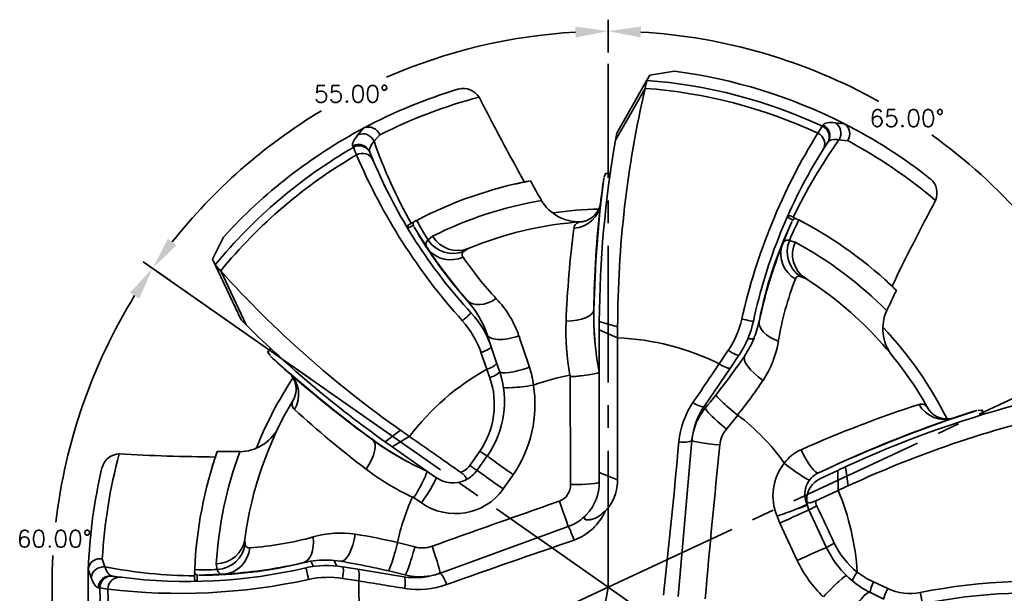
# Model space of a CAD drawing. Extents: x 115.8 to 158.2, y 81.6 to 111.6.
# Drawn here: x 141.57 to 146.98, y 88.07 to 91.22 of the extents above; entities that cross this region are included whole.
import ezdxf

# ---------------------------------------------------------------- set-up
doc = ezdxf.new("R2010")
doc.units = 0
doc.header["$MEASUREMENT"] = 0
doc.header["$PDMODE"] = 35
doc.linetypes.add('CENTER2', pattern=[1.125, 0.75, -0.125, 0.125, -0.125])
doc.layers.get('0').update_dxf_attribs({"linetype": 'CONTINUOUS'})
doc.layers.get('Defpoints').update_dxf_attribs({"color": 10, "linetype": 'CONTINUOUS'})
for name, color, linetype in [('CLine', 5, 'CENTER2'), ('Dims', 4, 'CONTINUOUS'), ('ODG-42300R1', 7, 'CONTINUOUS')]:
    doc.layers.add(name, color=color, linetype=linetype)
doc.styles.add('RomanS', font='romans')
doc.dimstyles.get("Standard").update_dxf_attribs({"dimtxt": 0.094, "dimasz": 0.18, "dimexe": 0.0625, "dimexo": 0.0625, "dimgap": 0.045, "dimtad": 0, "dimtih": 1, "dimtoh": 1, "dimdec": 4, "dimzin": 4, "dimdsep": 46, "dimtxsty": 'RomanS', "dimcen": 0.09, "dimazin": 1, "dimtfac": 1, "dimtdec": 4, "dimtofl": 0, "dimtmove": 0, "dimatfit": 1, "dimfxl": 1, "dimtolj": 1, "dimtzin": 0, "dimarcsym": 0})

# ---------------------------------------------------------------- blocks, each defined once
blk = doc.blocks.new('*D8')
at = {"layer": 'Defpoints', "color": 0, "transparency": 16777216}
for p in [(143.8404, 91.0065), (144.8016, 90.9808), (142.4465, 89.7548), (144.8016, 89.4808), (143.6753, 88.8945)]:
    blk.add_point(p, dxfattribs=at)
at = {"layer": 'Dims', "color": 0, "lineweight": -2, "transparency": 16777216}
for p, q in [((144.8016, 91.0433), (144.8016, 91.2241)), ((142.3954, 89.7907), (142.2472, 89.8944))]:
    blk.add_line(p, q, dxfattribs=at)
for start, end in [(93.3755, 113.4918), (121.0293, 141.6245)]:
    blk.add_arc((144.8016, 88.1058), 3.0558, start, end, dxfattribs=at)
at = {"layer": 'Dims', "color": 0, "transparency": 16777216}
for points in [[(144.6208, 91.1863), (144.6226, 91.1263), (144.8016, 91.1616)], [(142.43, 89.985), (142.3819, 90.0208), (142.2984, 89.8586)]]:
    blk.add_solid(points, dxfattribs=at)
at = {"layer": 'Dims', "color": 0, "transparency": 16777216, "insert": (143.3906, 90.8164), "char_height": 0.094, "attachment_point": 5, "style": 'RomanS'}
blk.add_mtext('\\A1;55.00°', dxfattribs=at)
blk = doc.blocks.new('*D9')
at = {"layer": 'Defpoints', "color": 0, "transparency": 16777216}
for p in [(141.8499, 88.8967), (143.6753, 88.8945), (144.8016, 88.1058), (142.196, 86.8908)]:
    blk.add_point(p, dxfattribs=at)
at = {"layer": 'Dims', "color": 0, "lineweight": -2, "transparency": 16777216}
for p, q in [((143.6241, 88.9303), (142.2472, 89.8944)), ((142.1393, 86.8644), (141.9755, 86.788))]:
    blk.add_line(p, q, dxfattribs=at)
for start, end in [(148.3755, 173.2659), (176.7295, 201.6245)]:
    blk.add_arc((144.8016, 88.1058), 3.0558, start, end, dxfattribs=at)
at = {"layer": 'Dims', "color": 0, "transparency": 16777216}
for points in [[(142.1745, 89.7246), (142.2247, 89.6917), (142.2984, 89.8586)], [(141.9884, 86.9916), (141.9333, 86.9678), (142.0321, 86.8144)]]:
    blk.add_solid(points, dxfattribs=at)
at = {"layer": 'Dims', "color": 0, "transparency": 16777216, "insert": (141.7574, 88.3721), "char_height": 0.094, "attachment_point": 5, "style": 'RomanS'}
blk.add_mtext('\\A1;60.00°', dxfattribs=at)
blk = doc.blocks.new('*D11')
at = {"layer": 'Defpoints', "color": 0, "transparency": 16777216}
for p in [(144.8016, 88.1058), (144.8016, 88.1058), (142.196, 86.8908), (142.5788, 86.0087), (144.3024, 85.2745)]:
    blk.add_point(p, dxfattribs=at)
at = {"layer": 'Dims', "color": 0, "lineweight": -2, "transparency": 16777216}
for p, q in [((142.1393, 86.8644), (141.9753, 86.7879)), ((144.2915, 85.2129), (144.2601, 85.0348))]:
    blk.add_line(p, q, dxfattribs=at)
for start, end in [(208.3753, 229.7514), (235.4325, 256.6247)]:
    blk.add_arc((144.8016, 88.1058), 3.0559, start, end, dxfattribs=at)
at = {"layer": 'Dims', "color": 0, "transparency": 16777216}
for points in [[(142.086, 86.64), (142.1396, 86.667), (142.032, 86.8143)], [(144.1008, 85.1621), (144.0886, 85.1034), (144.271, 85.0963)]]:
    blk.add_solid(points, dxfattribs=at)
at = {"layer": 'Dims', "color": 0, "transparency": 16777216, "insert": (142.9413, 85.6814), "char_height": 0.094, "attachment_point": 5, "style": 'RomanS'}
blk.add_mtext('\\A1;55.00°', dxfattribs=at)
blk = doc.blocks.new('*D12')
at = {"layer": 'Defpoints', "color": 0, "transparency": 16777216}
for p in [(144.8016, 88.1058), (144.8016, 88.1058), (147.1567, 86.4568), (144.3024, 85.2745), (145.4196, 85.1129)]:
    blk.add_point(p, dxfattribs=at)
at = {"layer": 'Dims', "color": 0, "lineweight": -2, "transparency": 16777216}
for p, q in [((147.2079, 86.4209), (147.3562, 86.3171)), ((144.2915, 85.2129), (144.2601, 85.0347))]:
    blk.add_line(p, q, dxfattribs=at)
for start, end in [(296.6485, 321.6248), (263.3752, 287.5366)]:
    blk.add_arc((144.8016, 88.1058), 3.056, start, end, dxfattribs=at)
at = {"layer": 'Dims', "color": 0, "transparency": 16777216}
for points in [[(147.1734, 86.2265), (147.2215, 86.1907), (147.305, 86.353)], [(144.4447, 85.0405), (144.4534, 85.0999), (144.2709, 85.0962)]]:
    blk.add_solid(points, dxfattribs=at)
at = {"layer": 'Dims', "color": 0, "transparency": 16777216, "insert": (145.9711, 85.2824), "char_height": 0.094, "attachment_point": 5, "style": 'RomanS'}
blk.add_mtext('\\A1;65.00°', dxfattribs=at)
blk = doc.blocks.new('*D13')
at = {"layer": 'Defpoints', "color": 0, "transparency": 16777216}
for p in [(147.4072, 89.3208), (144.8016, 88.1058), (144.8016, 88.1058), (147.7537, 87.3148), (147.1567, 86.4568)]:
    blk.add_point(p, dxfattribs=at)
at = {"layer": 'Dims', "color": 0, "lineweight": -2, "transparency": 16777216}
for p, q in [((147.4639, 89.3473), (147.6282, 89.4239)), ((147.2079, 86.4209), (147.3564, 86.317))]:
    blk.add_line(p, q, dxfattribs=at)
for start, end in [(356.7293, 21.6251), (328.3749, 353.2661)]:
    blk.add_arc((144.8016, 88.1058), 3.0563, start, end, dxfattribs=at)
at = {"layer": 'Dims', "color": 0, "transparency": 16777216}
for points in [[(147.6152, 89.2203), (147.6703, 89.244), (147.5715, 89.3975)], [(147.4291, 86.4868), (147.379, 86.5197), (147.3052, 86.3528)]]:
    blk.add_solid(points, dxfattribs=at)
at = {"layer": 'Dims', "color": 0, "transparency": 16777216, "insert": (147.8463, 87.8394), "char_height": 0.094, "attachment_point": 5, "style": 'RomanS'}
blk.add_mtext('\\A1;60.00°', dxfattribs=at)
blk = doc.blocks.new('*D14')
at = {"layer": 'Defpoints', "color": 0, "transparency": 16777216}
for p in [(144.8016, 90.9808), (146.8986, 90.3285), (147.4072, 89.3208), (144.8016, 88.1058), (144.8016, 88.1058)]:
    blk.add_point(p, dxfattribs=at)
at = {"layer": 'Dims', "color": 0, "lineweight": -2, "transparency": 16777216}
for p, q in [((144.8016, 91.0433), (144.8016, 91.2241)), ((147.4639, 89.3473), (147.6277, 89.4237))]:
    blk.add_line(p, q, dxfattribs=at)
for start, end in [(60.8677, 86.6245), (28.3755, 54.4181)]:
    blk.add_arc((144.8016, 88.1058), 3.0558, start, end, dxfattribs=at)
at = {"layer": 'Dims', "color": 0, "transparency": 16777216}
for points in [[(144.9806, 91.1263), (144.9824, 91.1863), (144.8016, 91.1616)], [(147.5171, 89.5715), (147.4635, 89.5446), (147.5711, 89.3972)]]:
    blk.add_solid(points, dxfattribs=at)
at = {"layer": 'Dims', "color": 0, "transparency": 16777216, "insert": (146.4435, 90.683), "char_height": 0.094, "attachment_point": 5, "style": 'RomanS'}
blk.add_mtext('\\A1;65.00°', dxfattribs=at)
blk = doc.blocks.new('SE')
at = {"layer": 'ODG-42300R1', "color": 7, "linetype": 'Continuous'}
for p, q in [((5.398, 19.037), (5.717, 19.597)), ((5.717, 19.597), (5.749, 19.652)), ((6.008, 19.692), (5.749, 19.652)), ((5.698, 19.511), (5.385, 18.964)), ((5.698, 19.512), (5.698, 19.511)), ((2.662, 19.02), (2.725, 19.093)), ((2.725, 19.093), (2.72, 19.09)), ((7.572, 19.112), (7.572, 19.112)), ((7.708, 19.148), (7.804, 19.138)), ((7.804, 19.138), (7.799, 19.141)), ((2.893, 19.02), (2.832, 18.952)), ((7.84, 18.958), (7.75, 18.969)), ((2.613, 18.888), (2.613, 18.888)), ((7.633, 18.944), (7.624, 18.931)), ((2.786, 18.842), (2.791, 18.827)), ((5.262, 18.564), (5.261, 18.562)), ((5.281, 18.61), (5.266, 18.572)), ((5.281, 18.61), (5.283, 18.612)), ((7.296, 18.134), (7.299, 18.132)), ((3.247, 18.065), (3.244, 18.064)), ((3.252, 18.055), (3.247, 18.065)), ((3.255, 18.101), (3.259, 18.103)), ((3.257, 18.044), (3.256, 18.047)), ((5.014, 18.1), (5.032, 18.102)), ((7.131, 17.809), (7.223, 18.037)), ((7.25, 18.101), (7.252, 18.104)), ((7.256, 18.111), (7.261, 18.121)), ((7.261, 18.121), (7.259, 18.122)), ((1.241, 17.94), (1.125, 17.704)), ((3.427, 17.78), (3.293, 17.988)), ((3.403, 17.91), (3.452, 17.95)), ((7.223, 17.904), (7.284, 17.887)), ((3.828, 17.819), (3.78, 17.787)), ((1.152, 17.647), (1.125, 17.704)), ((1.427, 17.065), (1.152, 17.647)), ((1.211, 17.582), (1.211, 17.582)), ((1.211, 17.582), (1.48, 17.012)), ((7.393, 17.503), (7.339, 17.524)), ((5.408, 16.989), (5.214, 17.048)), ((5.214, 16.987), (5.214, 16.96)), ((4.072, 16.778), (4.028, 16.908)), ((5.408, 16.874), (5.214, 16.96)), ((5.214, 16.96), (5.214, 15.449)), ((5.408, 16.874), (5.408, 16.873)), ((6.785, 16.862), (6.847, 16.862)), ((1.71, 16.724), (1.71, 16.726)), ((1.71, 16.724), (1.733, 16.689)), ((1.737, 16.682), (1.739, 16.68)), ((4.025, 16.542), (3.963, 16.719)), ((4.072, 16.778), (4.128, 16.61)), ((6.482, 16.599), (6.578, 16.743)), ((6.691, 16.692), (6.6, 16.557)), ((6.752, 16.686), (6.752, 16.685)), ((4.128, 16.61), (4.159, 16.52)), ((4.056, 16.452), (4.025, 16.542)), ((4.906, 16.472), (4.902, 16.478)), ((6.6, 16.557), (6.321, 16.149)), ((1.975, 16.213), (1.983, 16.228)), ((6.677, 16.057), (6.558, 15.909)), ((8.685, 16.136), (8.694, 16.121)), ((9.21, 16.107), (9.207, 16.107)), ((9.259, 16.109), (9.219, 16.107)), ((9.259, 16.109), (9.262, 16.109)), ((3.111, 15.898), (2.951, 15.773)), ((3.001, 15.738), (3.023, 15.722)), ((3.205, 15.832), (3.023, 15.722)), ((3.205, 15.832), (3.206, 15.831)), ((6.194, 15.792), (6.049, 14.138)), ((3.023, 15.722), (3.487, 15.397)), ((3.845, 15.524), (3.95, 15.675)), ((4.03, 15.627), (3.923, 15.474)), ((4.304, 15.427), (4.199, 15.276)), ((5.408, 15.372), (5.214, 15.449)), ((5.214, 15.348), (5.214, 15.449)), ((7.532, 15.446), (7.533, 15.446)), ((7.736, 15.473), (7.552, 15.387)), ((7.76, 15.484), (7.736, 15.473)), ((7.74, 15.261), (7.736, 15.473)), ((7.844, 15.309), (7.816, 15.51)), ((5.408, 15.35), (5.408, 15.372)), ((7.739, 15.26), (7.503, 15.15)), ((7.74, 15.261), (7.739, 15.26)), ((3.247, 15.19), (3.239, 15.19)), ((3.333, 15.13), (3.247, 15.19)), ((7.408, 15.148), (7.408, 15.164)), ((7.408, 15.148), (7.408, 15.148)), ((7.414, 15.105), (7.41, 15.113)), ((7.414, 15.105), (7.414, 15.105)), ((7.617, 14.655), (7.431, 15.055)), ((7.122, 14.913), (7.094, 14.989)), ((7.307, 14.519), (7.122, 14.913)), ((3.524, 14.383), (4.885, 14.878)), ((1.466, 14.746), (1.47, 14.689)), ((3.08, 14.71), (3.264, 14.664)), ((-0.041, 14.537), (-0.014, 14.451)), ((1.175, 14.424), (1.164, 14.486)), ((2.478, 14.511), (2.411, 14.52)), ((2.411, 14.52), (2.434, 14.462)), ((2.478, 14.511), (2.478, 14.511)), ((-0.158, 14.337), (-0.189, 14.429)), ((-0.189, 14.429), (-0.189, 14.423)), ((0.935, 14.392), (0.935, 14.396)), ((2.498, 14.454), (2.659, 14.428)), ((2.659, 14.428), (3.146, 14.348)), ((0.059, 14.355), (0.074, 14.353)), ((0.973, 14.366), (0.962, 14.366)), ((0.962, 14.366), (0.962, 14.364)), ((0.985, 14.365), (0.982, 14.365)), ((1.3, 14.38), (1.054, 14.367)), ((2.671, 14.303), (2.5, 14.33)), ((8.114, 14.293), (8.264, 14.223)), ((-0.067, 14.229), (-0.067, 14.229)), ((8.223, 14.111), (8.081, 14.181))]:
    blk.add_line(p, q, dxfattribs=at)
for centre, radius, start, end in [((15.733, 17.258), 10.285, 166.8575, 167.3433), ((5.308, 14.237), 5.375, 65.085, 85.6281), ((5.308, 14.237), 5.5, 63.0689, 82.6792), ((5.308, 14.237), 5.5, 106.6964, 118.0689), ((3.776, 19.316), 0.195, 31.4217, 104.5351), ((16.694, 16.971), 11.286, 166.9912, 179.9089), ((5.308, 14.237), 5.289, 65.2134, 85.7681), ((5.307, 14.238), 5.357, 104.7533, 116.7907), ((25.683, 30.479), 24.392, 206.9668, 209.3549), ((5.308, 14.237), 5.5, 118.0689, 137.6792), ((2.774, 18.977), 0.126, 19.8274, 112.8526), ((12.253, 16.05), 5.594, 146.8122, 147.7038), ((12.252, 16.04), 5.598, 146.5591, 146.7163), ((7.52, 18.999), 0.125, 327.1158, 65.1178), ((5.308, 14.237), 5.5, 51.6964, 63.0689), ((7.737, 19.031), 0.126, 324.8274, 57.8526), ((16.714, 16.987), 11.5, 169.7301, 170.0996), ((12.933, 15.68), 6.366, 148.1537, 167.3545), ((12.231, 15.761), 5.511, 144.397, 154.313), ((5.308, 14.237), 5.375, 120.085, 140.6281), ((7.814, 20.959), 5.598, 201.5591, 201.7163), ((2.676, 18.78), 0.125, 22.1158, 120.1178), ((7.807, 20.967), 5.594, 201.8122, 202.7038), ((8.03, 20.783), 5.511, 199.397, 209.313), ((16.714, 16.987), 11.5, 170.0996, 179.6956), ((12.187, 15.957), 5.447, 146.9032, 147.7913), ((5.308, 14.238), 5.357, 49.7533, 61.7907), ((5.308, 14.237), 5.289, 120.2134, 140.7681), ((8.495, 21.308), 6.361, 203.1485, 221.9882), ((7.845, 20.859), 5.447, 201.9032, 202.7913), ((12.28, 15.897), 5.557, 147.7825, 168.0444), ((7.947, 20.901), 5.557, 202.7825, 222.646), ((18.237, 16.892), 13.083, 172.6698, 178.802), ((16.356, 17), 11.204, 171.9873, 173.3575), ((5.376, 20.619), 2.011, 267.2862, 268.6448), ((5.308, 14.237), 4.375, 89.7167, 90.3249), ((8.59, 18.405), 0.195, 336.4217, 49.5351), ((5.31, 14.231), 4.382, 100.857, 117.549), ((5.309, 14.231), 4.381, 101.6742, 103.1165), ((5.306, 14.241), 4.371, 100.8354, 101.6548), ((29.259, 32.405), 28.393, 209.2445, 209.7237), ((5.307, 14.238), 4.149, 99.7965, 116.5646), ((5, 18.566), 0.465, 210.8822, 271.8659), ((4.998, 18.33), 0.231, 282.8142, 351.8389), ((17.481, 16.951), 12.328, 173.7372, 178.9817), ((30.299, 6.863), 24.392, 151.9668, 154.3549), ((5.308, 14.237), 4, 91.4255, 98.3562), ((7.229, 18.134), 0.0304, 61.9586, 150.0884), ((4.146, 11.734), 7.106, 64.0247, 64.5269), ((5.307, 14.237), 4.375, 62.9702, 63.7413), ((3.217, 18.046), 0.0304, 116.9586, 205.0884), ((6.692, 11.85), 7.106, 119.0247, 119.5269), ((5.307, 14.237), 4.375, 117.9702, 118.7413), ((7.275, 20.348), 4.631, 209.8265, 221.6141), ((5.502, 13.861), 4.799, 117.5385, 117.8592), ((8.018, 20.736), 5.412, 208.9614, 211.4843), ((5.308, 14.237), 3.875, 94.0822, 112.4484), ((16.034, 16.61), 11.18, 172.6945, 177.749), ((5.034, 18.165), 0.0618, 267.7322, 284.6465), ((11.231, 16.209), 4.407, 154.5869, 168.9056), ((12.186, 15.744), 5.412, 153.9614, 156.4843), ((5.11, 13.862), 4.799, 62.5385, 62.8592), ((5.303, 14.232), 4.382, 45.857, 62.549), ((5.308, 14.238), 4.149, 44.7965, 61.5646), ((7.865, 20.787), 5.362, 214.1009, 221.0094), ((6.864, 19.834), 3.74, 214.2768, 222.9082), ((11.812, 16.012), 5.015, 158.9723, 168.0259), ((8.812, 24.51), 10.285, 221.8575, 222.3433), ((9.6, 25.132), 11.286, 221.9912, 234.9089), ((10.558, 16.246), 3.502, 159.0829, 170.2439), ((5.308, 14.237), 3.875, 29.0822, 57.4484), ((5.304, 14.232), 4.381, 46.6742, 48.1165), ((5.31, 14.24), 4.371, 45.8354, 46.6548), ((33.928, 5.038), 28.393, 154.2445, 154.7237), ((3.826, 17.294), 0.0255, 237.0704, 253.0049), ((3.06, 16.581), 1.021, 18.6603, 42.5783), ((3.358, 16.551), 1.063, 18.7667, 43.8674), ((3.124, 16.459), 1, 18.6204, 42.646), ((8.244, 17.112), 3.089, 178.9261, 186.7612), ((8.217, 17.101), 3.061, 178.7926, 191.0886), ((8.677, 16.972), 0.465, 155.8822, 216.8659), ((9.597, 25.158), 11.5, 224.7301, 225.0996), ((9.597, 25.158), 11.5, 225.0996, 234.6956), ((3.031, 16.394), 0.987, 19.2057, 41.8042), ((7.476, 16.94), 2.615, 177.59, 190.1618), ((16.714, 16.987), 11.5, 179.6956, 180), ((5.759, 17.292), 0.987, 326.1335, 347.1664), ((5.865, 17.256), 1, 325.6995, 348.0444), ((5.918, 17.25), 1.006, 337.3536, 348.9869), ((5.912, 17.254), 1.014, 347.7174, 348.5417), ((7.051, 17.049), 0.145, 176.7953, 178.5806), ((5.308, 14.237), 4, 26.4133, 43.392), ((5.308, 14.237), 2.638, 63.56, 87.8149), ((5.924, 17.247), 1, 325.8475, 337.3742), ((6.078, 17), 1.042, 326.4175, 351.1211), ((5.308, 14.237), 4.375, 144.7167, 145.3249), ((0.119, 17.954), 2.012, 322.2862, 323.6447), ((10.549, 26.352), 13.083, 227.6698, 233.802), ((9.381, 24.872), 11.204, 226.9873, 228.3575), ((0.956, 20.615), 7.002, 320.1786, 325.8568), ((1.777, 16.332), 0.231, 337.8211, 46.8388), ((10.067, 25.766), 12.328, 228.7372, 233.9817), ((5.308, 14.237), 2.638, 119.0843, 142.8149), ((3.211, 16.201), 1, 325, 18.6204), ((3.572, 16.26), 0.953, 6.8424, 18.4905), ((5.308, 14.237), 2.278, 100.2568, 110.2883), ((238.702, 16.82), 233.796, 180.08537, 180.36704), ((5.308, 14.237), 4, 146.4386, 158.3692), ((3.233, 16.169), 0.871, 325.4625, 18.9718), ((3.223, 16.169), 1.311, 325.5208, 8.9682), ((2.409, 19.455), 5.455, 321.4741, 326.2495), ((5.308, 14.237), 3.875, 149.0822, 172.4484), ((1.933, 16.265), 0.0618, 322.74, 339.6533), ((6.941, 15.691), 0.89, 145.8648, 174.6495), ((12.326, 4.573), 12.182, 107.8389, 114.1257), ((12.62, 5.062), 11.5, 105.0996, 114.6956), ((9.516, 24.385), 11.18, 227.6945, 232.749), ((6.941, 15.726), 0.75, 145.6995, 175), ((6.808, 15.736), 0.617, 140.1778, 165.8952), ((5.308, 14.237), 2.278, 35.1437, 53.0249), ((13.364, 3.114), 13.641, 107.7413, 115.308), ((12.597, 5.072), 11.286, 101.9912, 114.9089), ((8.751, 16.145), 0.0618, 202.7322, 219.6465), ((8.887, 16.247), 0.231, 217.8142, 286.8389), ((12.481, 5.392), 11.204, 106.9873, 108.3575), ((11.121, 16.872), 2.012, 202.2862, 203.6447), ((5.308, 14.237), 4.375, 24.7167, 25.3249), ((13.215, 3.544), 13.189, 108.8557, 115.5216), ((1.405, 16.135), 0.465, 270.8822, 331.8659), ((6.808, 15.736), 0.617, 169.1566, 175), ((6.795, 15.712), 0.308, 140.1962, 174.5953), ((4.637, 18.291), 3.089, 233.9261, 241.7612), ((4.63, 18.264), 3.061, 233.7926, 246.0886), ((9.597, 25.158), 11.5, 234.6956, 235), ((-57.286, 21.311), 63.582, 353.53646, 355.00404), ((139.627, 2.259), 133.82, 174.21759, 174.91753), ((0.144, 15.451), 0.195, 91.4217, 164.5351), ((5.307, 14.237), 5.357, 164.7533, 176.7907), ((1.429, 40.004), 24.392, 266.9668, 269.3549), ((5.314, 14.236), 4.382, 160.857, 177.549), ((5.304, 14.238), 4.371, 160.8354, 161.6548), ((5.306, 14.237), 4.149, 159.7965, 176.5646), ((1.549, 44.064), 28.393, 269.2445, 269.7237), ((7.509, 15.309), 0.415, 113.0496, 144.7991), ((5.313, 14.236), 4.381, 161.6742, 163.1165), ((7.606, 15.204), 0.556, 141.7115, 202.7356), ((5.308, 14.237), 5.5, 166.6964, 178.0689), ((4.337, 17.563), 2.615, 232.59, 245.1618), ((3.695, 15.628), 0.182, 286.0507, 325.062), ((3.667, 15.653), 0.312, 294.774, 325), ((7.637, 15.219), 0.25, 114.5564, 204.9975), ((12.62, 5.062), 11.5, 114.6956, 115), ((3.667, 15.653), 0.312, 235, 294.774), ((4.729, 15.319), 0.182, 290.1852, 1.0388), ((4.714, 15.348), 0.5, 316.9404, 360), ((4.953, 15.364), 0.455, 315.5485, 358.2491), ((7.657, 15.161), 0.25, 115, 179.2876), ((3.693, 15.637), 0.622, 234.691, 324.4697), ((5.308, 14.237), 2.638, 3.4582, 22.8149), ((5.308, 14.237), 2.278, 155.2568, 168.0249), ((7.657, 15.161), 0.25, 179.2876, 182.8808), ((7.657, 15.161), 0.25, 182.8808, 205), ((7.624, 15.148), 0.122, 178.9414, 205.0409), ((4.714, 15.348), 0.5, 290, 316.9404), ((4.749, 15.278), 0.578, 289.97, 336.2028), ((-12.092, 68.318), 56.676, 289.7869, 290.0129), ((6.416, 17.669), 2.751, 288.8175, 291.2568), ((184.39, 97.776), 195.246, 205.05364, 205.18134), ((2.478, 13.768), 1.042, 81.4175, 106.1211), ((1.268, 18.147), 3.502, 274.0829, 285.2439), ((1.804, 9.406), 5.455, 76.4741, 81.2495), ((31.509, -63.644), 82.757, 108.72125, 109.70914), ((8.478, 15.07), 0.862, 205.2427, 231.37), ((3.342, 14.961), 0.308, 255.1962, 289.5953), ((8.524, 15.078), 1, 205, 230.9726), ((-0.064, 14.413), 0.126, 79.8274, 172.8526), ((1.017, 18.772), 4.407, 269.5869, 283.9056), ((0.95, 19.382), 5.015, 273.9723, 283.0259), ((2.319, 13.516), 1.008, 98.9847, 103.9836), ((2.022, 14.628), 0.145, 291.7953, 293.5806), ((2.318, 13.51), 1.014, 102.7174, 103.5417), ((2.319, 13.521), 1.003, 84.721, 99.0034), ((-42.181, -9.684), 50.515, 28.5484, 28.6193), ((1.366, 7.598), 7.002, 75.1786, 80.8568), ((8.477, 15.072), 1.294, 205.2691, 226.284), ((5.308, 14.237), 5.5, 178.0689, 197.6792), ((1, 19.868), 5.511, 259.397, 269.313), ((0.856, 19.855), 5.557, 262.7825, 283.0444), ((5.308, 14.237), 4.375, 177.9702, 178.7413), ((5.731, 14.217), 4.799, 177.5385, 177.8592), ((1.035, 19.834), 5.412, 268.9614, 271.4843), ((2.336, 13.467), 1, 80.6995, 103.0444), ((3.268, 15.088), 0.75, 260.6995, 290), ((3.315, 14.964), 0.617, 284.1566, 290), ((8.507, 15.15), 0.943, 233.0787, 245.3765), ((0.057, 14.23), 0.125, 82.1158, 180.1178), ((0.778, 20.538), 6.366, 263.1537, 282.3545), ((0.842, 19.745), 5.447, 261.9032, 262.7913), ((0.964, 14.331), 0.0304, 176.9586, 265.0884), ((8.067, 14.243), 7.106, 179.0247, 179.5269), ((2.348, 13.355), 0.987, 81.1335, 102.1664), ((5.308, 14.237), 2.638, 178.56, 202.8149), ((3.315, 14.964), 0.617, 255.1778, 280.8952), ((8.522, 15.075), 0.997, 230.9534, 243.7502), ((9.837, 7.955), 6.347, 83.1336, 101.1712), ((0.739, 19.769), 5.598, 261.5591, 261.7163), ((5.308, 14.237), 5.375, 180.085, 200.6281), ((0.729, 19.766), 5.594, 261.8122, 262.7038), ((5.308, 14.237), 5.289, 180.2134, 200.7681), ((3.3, 15.103), 0.89, 260.8648, 289.6495), ((8.5, 14.735), 0.563, 245.252, 281.0242), ((9.759, 8.619), 5.557, 82.7825, 101.7561)]:
    blk.add_arc(centre, radius, start, end, dxfattribs=at)
for centre, major_axis, ratio, start_param, end_param in [((7.528, 19.012), (0.105, -0.069), 0.989738, 0, 1.714333), ((7.654, 19.037), (-0.011, -0.124), 0.928068, 1.083127, 2.752072), ((2.721, 18.912), (0.0955, -0.0807), 0.928068, 1.083127, 2.752072), ((7.473, 18.926), (0.106, -0.067), 0.988649, 0, 1.699035), ((2.67, 18.795), (0.116, 0.046), 0.989738, 0, 1.714333), ((2.708, 18.701), (0.115, 0.048), 0.988649, 0, 1.699035), ((4.917, 18.332), (0.311, -0.032), 0.9627, 4.903292, 6.269937), ((4.991, 18.412), (-0.059, 0.307), 0.961201, 3.022425, 3.141044), ((3.709, 18.107), (0.119, -0.289), 0.963827, 4.865316, 6.283185), ((3.657, 18.072), (0.228, -0.214), 0.962855, 4.473347, 5.859689), ((7.443, 17.754), (0.293, -0.109), 0.963251, 3.202901, 4.528964), ((7.502, 17.789), (-0.045, -0.309), 0.962855, 4.473347, 5.859689), ((7.561, 17.767), (-0.168, -0.263), 0.963827, 4.865316, 6.283185), ((3.652, 18.004), (0.257, 0.178), 0.963251, 3.202874, 4.528964), ((4.051, 17.479), (-0.234, -0.207), 0.631284, 0.017313, 1.34164), ((3.768, 17.052), (0.0919, 0.0847), 0.010017, 0, 1.568306), ((4.843, 17.177), (0.312, -0.006), 0.407477, 4.784212, 6.274188), ((6.721, 17.074), (0.122, -0.026), 0.008543, 4.710174, 6.283185), ((7.212, 16.992), (-0.306, 0.062), 0.560985, 0.005192, 1.334825), ((4.323, 17.01), (0.296, 0.1), 0.396058, 3.141593, 4.71877), ((3.953, 16.738), (0.118, 0.04), 0.169234, 4.741661, 6.283185), ((6.588, 16.762), (0.103, -0.07), 0.176601, 4.735351, 6.283185), ((7.01, 16.511), (0.259, -0.175), 0.346548, 3.141593, 4.696058), ((4.01, 16.57), (0.118, 0.04), 0.254796, 4.759412, 6.283185), ((6.496, 16.628), (0.103, -0.07), 0.256548, 4.747793, 6.283185), ((1.729, 16.266), (0.205, 0.236), 0.9627, 4.903292, 6.269937), ((4.04, 16.48), (0.118, 0.04), 0.254496, 4.76112, 6.283185), ((4.455, 16.62), (0.296, 0.1), 0.19669, 3.141593, 4.716073), ((4.508, 16.399), (0.309, 0.047), 0.085387, 3.141593, 4.729924), ((6.694, 16.078), (0.245, -0.194), 0.087131, 3.141593, 4.714459), ((1.706, 16.372), (-0.285, 0.128), 0.961201, 3.022425, 3.14128), ((6.218, 16.22), (0.103, -0.07), 0.255407, 4.755724, 6.283185), ((8.854, 16.322), (0.102, -0.295), 0.9627, 4.903292, 6.269937), ((6.574, 15.931), (0.24, -0.2), 0.087034, 3.141593, 4.717005), ((8.957, 16.289), (0.253, 0.183), 0.961201, 3.022425, 3.141044), ((2.633, 15.543), (0.184, 0.253), 0.407477, 4.784212, 6.274188), ((6.069, 15.803), (0.125, -0.011), 0.242769, 4.619765, 6.283185), ((6.505, 15.763), (0.311, -0.027), 0.073075, 3.141593, 4.664744), ((3.928, 15.699), (0.102, -0.072), 0.054033, 4.968672, 6.283185), ((7.402, 15.73), (0.131, -0.284), 0.212914, 4.752921, 6.281556), ((4.286, 15.448), (0.256, -0.179), 0.022414, 3.141593, 4.796734), ((7.192, 15.564), (0.247, -0.192), 0.08336, 4.686856, 6.281878), ((3.82, 15.546), (0.102, -0.072), 0.029577, 4.97255, 6.283185), ((4.179, 15.295), (0.256, -0.179), 0.012372, 3.141593, 4.798776), ((3.308, 15.141), (-0.179, -0.256), 0.08566, 1.586934, 3.141593), ((4.901, 15.348), (0.312, 0), 0.081892, 4.742323, 6.283185), ((4.778, 15.172), (0.107, -0.294), 0.014486, 0, 1.484738), ((7.127, 14.981), (0.283, 0.132), 0.004209, 0, 0.893564), ((7.148, 14.923), (0.283, 0.132), 0.006961, 0, 1.657785), ((7.544, 15.108), (-0.113, -0.053), 0.017441, 4.97362, 6.283185), ((4.928, 14.761), (0.043, -0.117), 0.073479, 1.319312, 3.141593), ((1.156, 14.787), (-0.31, 0.041), 0.963827, 1.723723, 3.141593), ((2.006, 14.799), (0.073, -0.304), 0.560985, 0.005192, 1.334825), ((2.528, 14.82), (-0.05, -0.309), 0.346548, 0, 1.554465), ((3.053, 14.715), (-0.072, -0.304), 0.087131, 0, 1.572866), ((7.731, 14.708), (-0.113, -0.053), 0.064685, 4.966238, 6.283185), ((1.161, 14.725), (-0.299, -0.09), 0.962855, 1.331755, 2.718096), ((1.218, 14.687), (-0.025, 0.311), 0.963251, 3.124067, 4.528964), ((3.237, 14.669), (-0.08, -0.302), 0.087034, 0, 1.575412), ((3.419, 14.677), (0.107, -0.294), 0.073075, 0, 1.523152), ((7.334, 14.523), (0.283, 0.132), 0.025518, 0, 1.654257), ((-0.034, 14.335), (-0.118, -0.042), 0.928068, 4.22472, 5.893665), ((2.139, 14.32), (0.028, -0.122), 0.008543, 1.568582, 3.141593), ((2.478, 14.331), (-0.02, -0.123), 0.176601, 1.593758, 3.141593), ((2.639, 14.304), (-0.02, -0.123), 0.256548, 1.6062, 3.141593), ((3.567, 14.266), (0.043, -0.117), 0.242769, 1.478172, 3.141593), ((7.973, 14.398), (-0.0787, -0.0971), 0.19385, 4.888099, 6.283185), ((0.041, 14.232), (-0.018, -0.124), 0.989738, 3.141593, 4.855925), ((0.142, 14.218), (-0.016, -0.124), 0.988649, 3.141593, 4.840628), ((3.126, 14.224), (-0.02, -0.123), 0.255407, 1.614132, 3.141593), ((7.61, 14.135), (0.217, 0.224), 0.065308, 0, 1.628667), ((8.136, 14.293), (-0.055, -0.112), 0.159553, 4.794928, 6.283185), ((7.943, 13.901), (0.138, 0.28), 0.244494, 0, 1.654779), ((8.278, 14.223), (-0.055, -0.112), 0.097659, 4.759991, 6.283185), ((8.601, 14.182), (0.025, -0.122), 0.051959, 0, 1.559077)]:
    blk.add_ellipse(centre, major_axis=major_axis, ratio=ratio, start_param=start_param, end_param=end_param, dxfattribs=at)
for points, knots in [([(7.58, 19.125), (7.588, 19.136), (7.602, 19.143), (7.645, 19.151), (7.673, 19.152), (7.708, 19.148)], [0, 0, 0, 0, 0.5, 0.5, 1, 1, 1, 1]), ([(2.608, 18.902), (2.603, 18.915), (2.605, 18.931), (2.623, 18.97), (2.639, 18.994), (2.662, 19.02)], [0, 0, 0, 0, 0.5, 0.5, 1, 1, 1, 1]), ([(7.75, 18.969), (7.718, 18.972), (7.693, 18.971), (7.653, 18.962), (7.64, 18.955), (7.633, 18.944)], [0, 0, 0, 0, 0.5, 0.5, 1, 1, 1, 1]), ([(2.832, 18.952), (2.812, 18.928), (2.798, 18.906), (2.783, 18.869), (2.781, 18.853), (2.786, 18.842)], [0, 0, 0, 0, 0.5, 0.5, 1, 1, 1, 1]), ([(4.945, 18.032), (4.948, 18.051), (4.955, 18.066), (4.977, 18.089), (4.993, 18.096), (5.014, 18.1)], [0, 0, 0, 0, 0.5, 0.5, 1, 1, 1, 1]), ([(3.392, 17.831), (3.383, 17.844), (3.379, 17.857), (3.383, 17.883), (3.39, 17.896), (3.403, 17.91)], [0, 0, 0, 0, 0.5, 0.5, 1, 1, 1, 1]), ([(7.152, 17.867), (7.158, 17.882), (7.167, 17.893), (7.19, 17.905), (7.205, 17.907), (7.223, 17.904)], [0, 0, 0, 0, 0.5, 0.5, 1, 1, 1, 1]), ([(3.78, 17.787), (3.77, 17.777), (3.765, 17.767), (3.763, 17.748), (3.766, 17.738), (3.773, 17.728)], [0, 0, 0, 0, 0.5, 0.5, 1, 1, 1, 1]), ([(7.339, 17.524), (7.326, 17.527), (7.315, 17.525), (7.298, 17.516), (7.291, 17.508), (7.287, 17.496)], [0, 0, 0, 0, 0.5, 0.5, 1, 1, 1, 1]), ([(5.408, 16.873), (5.408, 16.663), (5.408, 16.453), (5.408, 16.243), (5.408, 16.094), (5.408, 15.945), (5.408, 15.796), (5.408, 15.655), (5.408, 15.514), (5.408, 15.372)], [0, 0, 0, 0, 0.419539, 0.419539, 0.419539, 0.717301, 0.717301, 0.717301, 1, 1, 1, 1]), ([(6.204, 16.19), (6.25, 16.257), (6.295, 16.323), (6.34, 16.39), (6.387, 16.46), (6.435, 16.529), (6.482, 16.599)], [0, 0, 0, 0, 0.489225, 0.489225, 0.489225, 1, 1, 1, 1]), ([(5.214, 16.513), (5.214, 16.506), (5.18, 16.497), (5.095, 16.482), (5.061, 16.477), (5.004, 16.47), (4.985, 16.468), (4.955, 16.466), (4.945, 16.465), (4.93, 16.465), (4.925, 16.465), (4.915, 16.466), (4.909, 16.468), (4.906, 16.472)], [0, 0, 0, 0, 0.5, 0.5, 0.75, 0.75, 0.875, 0.875, 0.9375, 0.9375, 0.96875, 0.96875, 1, 1, 1, 1]), ([(1.991, 16.117), (1.977, 16.13), (1.969, 16.144), (1.963, 16.176), (1.966, 16.193), (1.975, 16.213)], [0, 0, 0, 0, 0.5, 0.5, 1, 1, 1, 1]), ([(8.594, 16.169), (8.612, 16.175), (8.629, 16.175), (8.659, 16.164), (8.672, 16.153), (8.685, 16.136)], [0, 0, 0, 0, 0.5, 0.5, 1, 1, 1, 1]), ([(3.206, 15.831), (3.26, 15.793), (3.315, 15.755), (3.369, 15.718), (3.423, 15.68), (3.477, 15.642), (3.531, 15.604), (3.603, 15.554), (3.674, 15.504), (3.746, 15.454)], [0, 0, 0, 0, 0.301042, 0.301042, 0.301042, 0.602085, 0.602085, 0.602085, 1, 1, 1, 1]), ([(3.247, 15.19), (3.252, 15.19), (3.256, 15.194), (3.263, 15.201), (3.266, 15.206), (3.275, 15.218), (3.28, 15.227), (3.295, 15.253), (3.305, 15.27), (3.331, 15.319), (3.347, 15.351), (3.371, 15.403), (3.38, 15.425), (3.391, 15.455), (3.392, 15.464), (3.39, 15.465)], [0, 0, 0, 0, 0.03125, 0.03125, 0.0625, 0.0625, 0.125, 0.125, 0.25, 0.25, 0.5, 0.5, 0.75, 0.75, 1, 1, 1, 1]), ([(3.798, 15.369), (3.801, 15.371), (3.803, 15.372), (3.806, 15.377), (3.807, 15.379), (3.808, 15.385), (3.807, 15.388), (3.805, 15.395), (3.803, 15.399), (3.798, 15.407), (3.795, 15.411), (3.787, 15.42), (3.783, 15.424), (3.773, 15.432), (3.768, 15.437), (3.757, 15.445), (3.752, 15.449), (3.746, 15.454)], [0, 0, 0, 0, 0.125, 0.125, 0.25, 0.25, 0.375, 0.375, 0.5, 0.5, 0.625, 0.625, 0.75, 0.75, 0.875, 0.875, 1, 1, 1, 1]), ([(3.446, 14.671), (3.67, 14.751), (3.894, 14.831), (4.342, 14.989), (4.567, 15.068), (4.791, 15.148)], [0, 0, 0, 0, 0.5, 0.5, 1, 1, 1, 1]), ([(7.408, 15.148), (7.408, 15.145), (7.409, 15.142), (7.411, 15.138), (7.413, 15.136), (7.418, 15.133), (7.421, 15.132), (7.428, 15.131), (7.432, 15.13), (7.44, 15.13), (7.445, 15.131), (7.455, 15.133), (7.461, 15.134), (7.478, 15.139), (7.49, 15.144), (7.503, 15.15)], [0, 0, 0, 0, 0.125, 0.125, 0.25, 0.25, 0.375, 0.375, 0.5, 0.5, 0.625, 0.625, 0.75, 0.75, 1, 1, 1, 1]), ([(5.079, 15.007), (5.071, 14.998), (5.063, 14.988), (5.055, 14.971), (5.055, 14.962), (5.068, 14.95), (5.08, 14.948), (5.106, 14.948), (5.119, 14.951), (5.16, 14.961), (5.186, 14.974), (5.235, 15.005), (5.258, 15.024), (5.278, 15.045)], [0, 0, 0, 0, 0.125, 0.125, 0.25, 0.25, 0.375, 0.375, 0.5, 0.5, 0.75, 0.75, 1, 1, 1, 1]), ([(1.47, 14.689), (1.473, 14.676), (1.479, 14.667), (1.495, 14.655), (1.505, 14.653), (1.518, 14.654)], [0, 0, 0, 0, 0.5, 0.5, 1, 1, 1, 1]), ([(-0.014, 14.451), (-0.002, 14.421), (0.01, 14.398), (0.034, 14.366), (0.047, 14.357), (0.059, 14.355)], [0, 0, 0, 0, 0.5, 0.5, 1, 1, 1, 1]), ([(1.238, 14.375), (1.222, 14.374), (1.209, 14.377), (1.188, 14.393), (1.18, 14.406), (1.175, 14.424)], [0, 0, 0, 0, 0.5, 0.5, 1, 1, 1, 1]), ([(-0.083, 14.232), (-0.096, 14.233), (-0.109, 14.244), (-0.134, 14.279), (-0.146, 14.304), (-0.158, 14.337)], [0, 0, 0, 0, 0.5, 0.5, 1, 1, 1, 1]), ([(3.159, 14.225), (3.079, 14.237), (2.999, 14.25), (2.92, 14.263), (2.837, 14.277), (2.754, 14.29), (2.671, 14.303)], [0, 0, 0, 0, 0.489225, 0.489225, 0.489225, 1, 1, 1, 1])]:
    blk.add_open_spline(points, degree=3, knots=knots, dxfattribs=at)
for points in [[(7.299, 18.132), (7.285, 18.14), (7.272, 18.136), (7.261, 18.121)], [(3.259, 18.103), (3.245, 18.095), (3.241, 18.083), (3.247, 18.065)], [(5.156, 17.17), (5.156, 17.167), (5.157, 17.166), (5.157, 17.166)], [(5.408, 16.989), (5.408, 16.95), (5.408, 16.912), (5.408, 16.874)], [(4.365, 16.893), (4.401, 16.786), (4.437, 16.676), (4.475, 16.562)], [(3.111, 15.898), (3.143, 15.876), (3.174, 15.854), (3.205, 15.832)], [(2.818, 15.795), (2.82, 15.794), (2.822, 15.794), (2.822, 15.794)], [(7.844, 15.309), (7.809, 15.293), (7.774, 15.277), (7.74, 15.261)], [(0.935, 14.396), (0.935, 14.38), (0.944, 14.37), (0.962, 14.366)]]:
    blk.add_open_spline(points, degree=3, dxfattribs=at)

msp = doc.modelspace()

# ---------------------------------------------------------------- linework, layer by layer
at = {"layer": 'CLine', "color": 1}
for q in [(144.80161, 90.98082), (142.44655, 89.75485), (147.40724, 89.32084), (142.19598, 86.89079), (144.30237, 85.27449), (147.15667, 86.45678)]:
    msp.add_line((144.80161, 88.10582), q, dxfattribs=at)

# ---------------------------------------------------------------- block references
at = {"xscale": 0.5196902627711942, "yscale": 0.5196902627711942, "zscale": 0.5196902627711942}
msp.add_blockref('SE', (142.04332, 80.7069), dxfattribs=at)

# ---------------------------------------------------------------- dimensions: what is measured, and where the dimension line sits
at = {"layer": 'Dims'}
for base, line1, line2, picture, middle in [((143.84042, 91.00652), ((143.67528, 88.89448), (142.44655, 89.75485)), ((144.80161, 89.48082), (144.80161, 90.98082)), '*D8', (143.3906, 90.81635)), ((146.89862, 90.32852), ((144.80161, 88.10582), (144.80161, 90.98082)), ((144.80161, 88.10582), (147.40724, 89.32084)), '*D14', (146.44349, 90.68304)), ((147.75375, 87.31479), ((144.80161, 88.10582), (147.40724, 89.32084)), ((144.80161, 88.10582), (147.15667, 86.45678)), '*D13', (147.84626, 87.83944)), ((142.5788, 86.0087), ((144.80161, 88.10582), (144.30237, 85.27449)), ((144.80161, 88.10582), (142.19598, 86.89079)), '*D11', (142.94127, 85.68137)), ((145.41959, 85.11293), ((144.80161, 88.10582), (147.15667, 86.45678)), ((144.80161, 88.10582), (144.30237, 85.27449)), '*D12', (145.9711, 85.28242))]:
    dim = msp.add_angular_dim_2l(base=base, line1=line1, line2=line2, dimstyle='Standard', dxfattribs=at)
    dim.commit()
    dim.dimension.update_dxf_attribs({"geometry": picture, "text_midpoint": middle})
dim = msp.add_angular_dim_3p(base=(141.84993, 88.89672), center=(144.80161, 88.10582), p1=(143.67528, 88.89448), p2=(142.19598, 86.89079), dimstyle='Standard', override={"dimtmove": 1}, dxfattribs=at)
dim.commit()
dim.dimension.update_dxf_attribs({"geometry": '*D9', "text_midpoint": (141.75743, 88.37215)})

doc.saveas('drawing.dxf')
